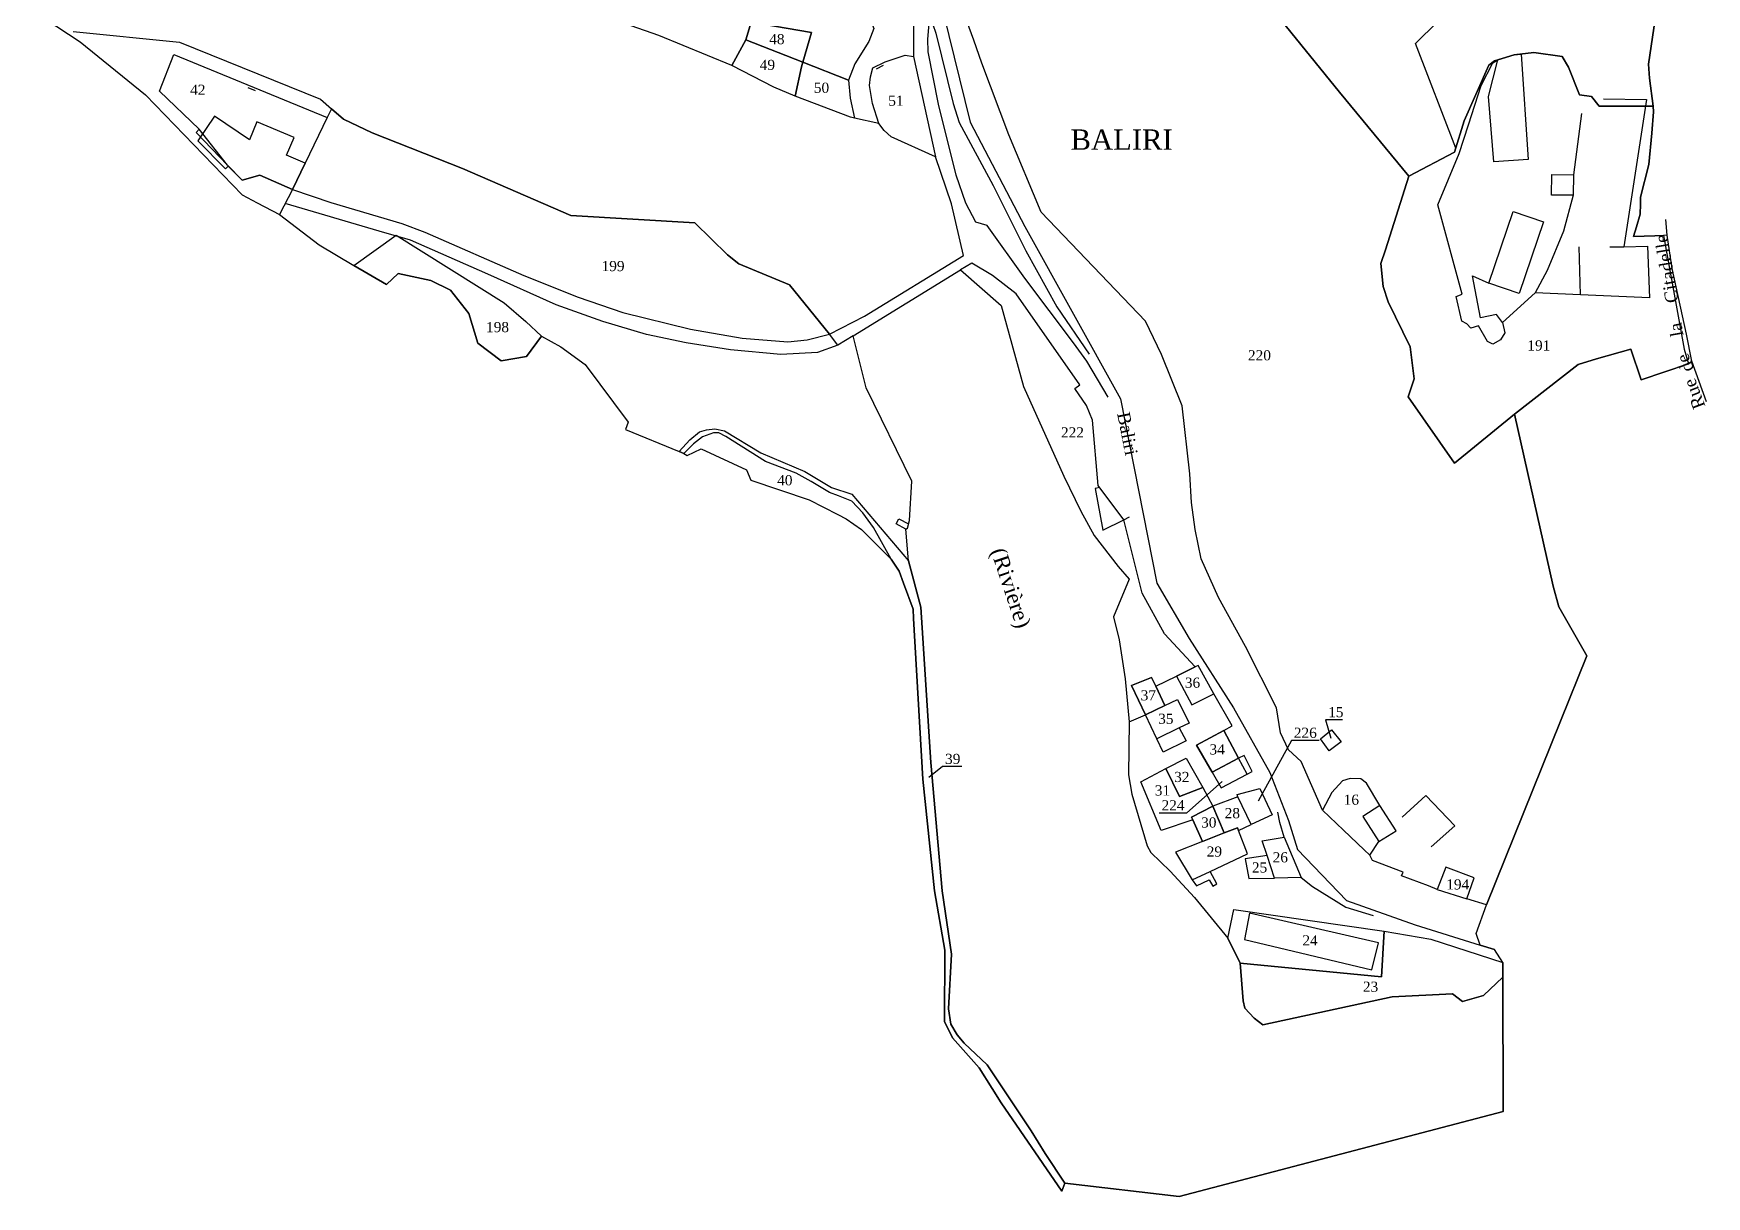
# Model space of a CAD drawing. Extents: x 1206907 to 1207379, y 6153397 to 6153999.
# Drawn here: x 1207019.1 to 1207348.9, y 6153397.1 to 6153626.3 of the extents above; entities that cross this region are included whole.
import ezdxf

# ---------------------------------------------------------------- set-up
doc = ezdxf.new("R2010")
doc.units = 0
doc.linetypes.add('CONTINU', pattern=[0])
doc.layers.get('0').update_dxf_attribs({"linetype": 'CONTINU'})
for name, color, linetype in [('1LIEUDIT', 7, 'CONTINU'), ('1PARCELLE', 7, 'CONTINU'), ('1SECTION', 7, 'CONTINU'), ('1SUBDSECT', 7, 'CONTINU'), ('1TRONFLUV', 7, 'CONTINU'), ('1TROUPARCELLE', 7, 'CONTINU'), ('1ZONCOMM', 7, 'CONTINU'), ('3BATIDUR', 7, 'CONTINU'), ('3BATILEGER', 7, 'CONTINU'), ('3CHEMIN', 7, 'CONTINU'), ('3FISCLINE', 7, 'CONTINUOUS'), ('3FLECHEPAR', 7, 'CONTINU'), ('3LIEUDITTEX', 7, 'CONTINU'), ('3MURNONMI', 7, 'CONTINU'), ('3PARCELLETEX', 7, 'CONTINU'), ('3SENTIER', 7, 'CONTINU'), ('3TOPOLINE', 7, 'CONTINU'), ('3TRONFLUVTEX', 7, 'CONTINU'), ('3ZONCOMMTEX', 7, 'CONTINU')]:
    doc.layers.add(name, color=color, linetype=linetype)
doc.styles.get("Standard").update_dxf_attribs({"font": 'Times New Roman'})

# ---------------------------------------------------------------- blocks, each defined once
blk = doc.blocks.new('MURNOMI')
blk.add_line((-0.75, 0.5), (0.75, 0.5))

msp = doc.modelspace()

# ---------------------------------------------------------------- linework, layer by layer
at = {"layer": '1LIEUDIT'}
for points in [[(1207019.09, 6153630.74), (1207028.28, 6153624.68), (1207041.15, 6153614.22), (1207060.2, 6153594.53), (1207063.21, 6153592.94), (1207067.59, 6153590.63), (1207075.39, 6153584.65), (1207082.23, 6153580.57), (1207088.67, 6153576.84), (1207090.97, 6153578.99), (1207097.43, 6153577.64), (1207101.32, 6153575.75), (1207104.93, 6153571.13), (1207106.68, 6153565.31), (1207111.32, 6153561.82), (1207116.27, 6153562.64), (1207119.26, 6153566.65), (1207123.04, 6153564.55), (1207127.82, 6153561.09), (1207136.33, 6153549.72), (1207135.81, 6153548.26), (1207146.35, 6153543.94), (1207147.27, 6153543.52), (1207147.93, 6153543.14), (1207150.74, 6153544.5), (1207159.63, 6153540.35), (1207160.53, 6153538.3), (1207172.03, 6153534.4), (1207177.67, 6153531.53), (1207179.32, 6153530.68), (1207182.33, 6153528.56), (1207188.18, 6153522.71), (1207189.73, 6153520.34), (1207190.58, 6153518.03), (1207192.49, 6153512.89), (1207192.59, 6153511.06), (1207194.44, 6153479.37), (1207196.7, 6153457.35), (1207198.78, 6153445.65), (1207198.7, 6153431.63), (1207200.24, 6153428.42), (1207205.54, 6153422.48), (1207208.11, 6153418.39), (1207209.89, 6153415.58), (1207221.79, 6153398.18), (1207222.42, 6153399.78), (1207244.96, 6153397.13), (1207308.79, 6153413.9), (1207308.72, 6153440.38), (1207308.77, 6153443.25), (1207307.13, 6153445.83), (1207304.29, 6153446.65), (1207303.47, 6153448.95), (1207305.54, 6153454.6), (1207320.09, 6153490.79), (1207325.29, 6153503.7), (1207319.79, 6153513.32), (1207318.68, 6153517.39), (1207311.02, 6153551.3), (1207299.21, 6153541.67), (1207290.11, 6153554.75), (1207291.3, 6153558.24), (1207290.51, 6153564.54), (1207286.16, 6153573.46), (1207285.15, 6153576.45), (1207284.71, 6153581.01), (1207285.61, 6153583.7), (1207290.19, 6153598.18), (1207276.53, 6153614.74), (1207249.76, 6153647.86)], [(1207249.76, 6153647.86), (1207276.53, 6153614.74), (1207290.19, 6153598.18), (1207285.61, 6153583.7), (1207284.71, 6153581.01), (1207285.15, 6153576.45), (1207286.16, 6153573.46), (1207290.51, 6153564.54), (1207291.3, 6153558.24), (1207290.11, 6153554.75), (1207299.21, 6153541.67), (1207311.02, 6153551.3), (1207323.59, 6153561.07), (1207327.21, 6153562.18), (1207334.01, 6153564.11), (1207336.03, 6153558.08), (1207345.33, 6153561.21), (1207346.02, 6153561.73), (1207344.93, 6153567.06), (1207342.14, 6153580), (1207341.17, 6153586.58), (1207340.45, 6153586.52), (1207338.71, 6153586.45), (1207334.51, 6153586.29), (1207335.09, 6153588.23), (1207335.84, 6153590.71), (1207335.89, 6153592.71), (1207335.88, 6153594.04), (1207337.52, 6153600.47), (1207338.15, 6153606.66), (1207338.44, 6153610.87), (1207338.37, 6153611.97), (1207337.64, 6153617.53), (1207337.47, 6153620.3), (1207338.78, 6153629.16)]]:
    msp.add_lwpolyline(points, dxfattribs=at)
at = {"layer": '1PARCELLE'}
for points in [[(1207164.86, 6153652.51), (1207169.02, 6153656.29), (1207178.01, 6153641.71), (1207181.74, 6153634.71), (1207184.78, 6153627.32), (1207183.78, 6153624.73), (1207181.03, 6153620.35), (1207179.74, 6153617.12), (1207170.77, 6153620.66), (1207172.47, 6153626.53), (1207160.55, 6153628.58), (1207162.08, 6153633.95), (1207161.93, 6153643.51), (1207164.86, 6153652.51)], [(1207142.35, 6153625.92), (1207136.93, 6153627.85), (1207142.3, 6153633.28), (1207146.03, 6153640.5), (1207148.02, 6153646.88), (1207161.93, 6153643.51), (1207162.08, 6153633.95), (1207160.55, 6153628.58), (1207159.49, 6153625.09), (1207156.79, 6153619.99), (1207142.35, 6153625.92)], [(1207160.55, 6153628.58), (1207172.47, 6153626.53), (1207170.77, 6153620.66), (1207159.49, 6153625.09), (1207160.55, 6153628.58)], [(1207170.77, 6153620.66), (1207170.5, 6153619.73), (1207169.26, 6153613.97), (1207165.06, 6153615.72), (1207156.79, 6153619.99), (1207159.49, 6153625.09), (1207170.77, 6153620.66)], [(1207077, 6153609.77), (1207072.64, 6153600.78), (1207070.17, 6153595.55), (1207063.71, 6153598.42), (1207060.25, 6153597.39), (1207057.36, 6153600.34), (1207051.73, 6153607.48), (1207043.94, 6153614.96), (1207046.74, 6153622.17), (1207077, 6153609.77)], [(1207170.77, 6153620.66), (1207179.74, 6153617.12), (1207180.07, 6153613.57), (1207180.94, 6153609.66), (1207180.14, 6153609.8), (1207169.26, 6153613.97), (1207170.5, 6153619.73), (1207170.77, 6153620.66)], [(1207186.82, 6153607.17), (1207185.76, 6153608.6), (1207184.49, 6153612.52), (1207183.92, 6153616.06), (1207184.08, 6153617.77), (1207184.59, 6153619.56), (1207186.98, 6153620.72), (1207190.94, 6153622.06), (1207192.58, 6153621.81), (1207196.94, 6153602.01), (1207188.2, 6153605.94), (1207186.82, 6153607.17)], [(1207290.19, 6153598.18), (1207299.23, 6153602.96), (1207301.1, 6153609.09), (1207306.02, 6153620.05), (1207307.11, 6153620.91), (1207310.97, 6153622.1), (1207314.86, 6153622.56), (1207320.47, 6153621.77), (1207321.68, 6153619.7), (1207323.84, 6153614.26), (1207326.26, 6153613.91), (1207327.77, 6153612.01), (1207338.37, 6153611.97), (1207338.44, 6153610.87), (1207338.15, 6153606.66), (1207337.52, 6153600.47), (1207335.88, 6153594.04), (1207335.89, 6153592.71), (1207335.84, 6153590.71), (1207335.09, 6153588.23), (1207334.51, 6153586.29), (1207338.71, 6153586.45), (1207340.45, 6153586.52), (1207344.49, 6153564.13), (1207345.33, 6153561.21), (1207336.03, 6153558.08), (1207334.01, 6153564.11), (1207327.21, 6153562.18), (1207323.59, 6153561.07), (1207311.02, 6153551.3), (1207299.21, 6153541.67), (1207290.11, 6153554.75), (1207291.3, 6153558.24), (1207290.51, 6153564.54), (1207286.16, 6153573.46), (1207285.15, 6153576.45), (1207284.71, 6153581.01), (1207285.61, 6153583.7), (1207290.19, 6153598.18)], [(1207146.35, 6153543.94), (1207148.51, 6153546.26), (1207150.41, 6153547.8), (1207151.75, 6153548.23), (1207153.38, 6153548.43), (1207155.31, 6153548.05), (1207162.5, 6153543.67), (1207171.16, 6153540), (1207176.42, 6153536.83), (1207180.42, 6153535.52), (1207191.56, 6153522.39), (1207191.08, 6153528.65), (1207191.39, 6153528.83), (1207191.76, 6153530.34), (1207192.23, 6153538.13), (1207183.22, 6153556.52), (1207180.65, 6153566.74), (1207177.64, 6153564.91), (1207175.99, 6153567.06), (1207168.14, 6153576.79), (1207158.12, 6153580.93), (1207155.89, 6153582.69), (1207149.49, 6153588.98), (1207125.02, 6153590.45), (1207103.65, 6153599.68), (1207085.83, 6153606.72), (1207080.21, 6153609.42), (1207077.87, 6153611.46), (1207077, 6153609.77), (1207072.64, 6153600.78), (1207070.17, 6153595.55), (1207067.59, 6153590.63), (1207075.39, 6153584.65), (1207082.23, 6153580.57), (1207090.56, 6153586.59), (1207111.9, 6153573.22), (1207116.16, 6153569.53), (1207119.26, 6153566.65), (1207123.04, 6153564.55), (1207127.82, 6153561.09), (1207136.33, 6153549.72), (1207135.81, 6153548.26), (1207146.35, 6153543.94)], [(1207119.26, 6153566.65), (1207116.27, 6153562.64), (1207111.32, 6153561.82), (1207106.68, 6153565.31), (1207104.93, 6153571.13), (1207101.32, 6153575.75), (1207097.43, 6153577.64), (1207090.97, 6153578.99), (1207088.67, 6153576.84), (1207082.23, 6153580.57), (1207090.56, 6153586.59), (1207111.9, 6153573.22), (1207116.16, 6153569.53), (1207119.26, 6153566.65)], [(1207248.1, 6153501.48), (1207242.07, 6153507.99), (1207237.66, 6153516.02), (1207234.06, 6153530.47), (1207229, 6153537.26), (1207227.87, 6153550.13), (1207226.66, 6153552.98), (1207224.41, 6153556.37), (1207225.35, 6153557.05), (1207212.82, 6153575.02), (1207208.12, 6153578.62), (1207204.05, 6153581.08), (1207201.86, 6153579.72), (1207209.88, 6153572.72), (1207214.25, 6153556.78), (1207222.24, 6153539.11), (1207225.59, 6153532.21), (1207228.22, 6153527.39), (1207232.9, 6153521.28), (1207235.12, 6153518.79), (1207232.03, 6153511.38), (1207233.1, 6153506.84), (1207234.29, 6153499.16), (1207235.1, 6153490.64), (1207238.3, 6153492.05), (1207235.54, 6153497.82), (1207239.5, 6153499.43), (1207240.33, 6153497.67), (1207244.42, 6153499.65), (1207248.1, 6153501.48)], [(1207188.18, 6153522.71), (1207184.71, 6153528.95), (1207182.57, 6153531.83), (1207180.39, 6153534.14), (1207177.81, 6153535.24), (1207175.99, 6153535.84), (1207172.43, 6153538.01), (1207169.45, 6153539.67), (1207163.37, 6153541.98), (1207155.58, 6153546.93), (1207154.19, 6153547.6), (1207153.12, 6153547.63), (1207151.01, 6153546.85), (1207149.22, 6153545.46), (1207147.27, 6153543.52), (1207146.35, 6153543.94), (1207148.51, 6153546.26), (1207150.41, 6153547.8), (1207151.75, 6153548.23), (1207153.38, 6153548.43), (1207155.31, 6153548.05), (1207162.5, 6153543.67), (1207171.16, 6153540), (1207176.42, 6153536.83), (1207180.42, 6153535.52), (1207191.56, 6153522.39), (1207194.05, 6153513.26), (1207196, 6153482.65), (1207198.21, 6153457.4), (1207200.07, 6153444.89), (1207199.46, 6153434.13), (1207199.93, 6153431.08), (1207201.2, 6153429), (1207202.54, 6153427.36), (1207207.09, 6153423.11), (1207215.79, 6153410.08), (1207218.56, 6153405.58), (1207222.42, 6153399.78), (1207221.79, 6153398.18), (1207209.89, 6153415.58), (1207208.11, 6153418.39), (1207205.54, 6153422.48), (1207200.24, 6153428.42), (1207198.7, 6153431.63), (1207198.78, 6153445.65), (1207196.7, 6153457.35), (1207194.44, 6153479.37), (1207192.59, 6153511.06), (1207192.49, 6153512.89), (1207190.58, 6153518.03), (1207189.73, 6153520.34), (1207188.18, 6153522.71)], [(1207188.18, 6153522.71), (1207184.71, 6153528.95), (1207182.57, 6153531.83), (1207180.39, 6153534.14), (1207177.81, 6153535.24), (1207175.99, 6153535.84), (1207172.43, 6153538.01), (1207169.45, 6153539.67), (1207163.37, 6153541.98), (1207155.58, 6153546.93), (1207154.19, 6153547.6), (1207153.12, 6153547.63), (1207151.01, 6153546.85), (1207149.22, 6153545.46), (1207147.27, 6153543.52), (1207147.93, 6153543.14), (1207150.74, 6153544.5), (1207159.63, 6153540.35), (1207160.53, 6153538.3), (1207172.03, 6153534.4), (1207177.67, 6153531.53), (1207179.32, 6153530.68), (1207182.33, 6153528.56), (1207188.18, 6153522.71)], [(1207248.1, 6153501.48), (1207244.42, 6153499.65), (1207247.42, 6153494.01), (1207251.76, 6153496.17), (1207248.67, 6153501.76), (1207248.1, 6153501.48)], [(1207238.3, 6153492.05), (1207235.54, 6153497.82), (1207239.5, 6153499.43), (1207240.33, 6153497.67), (1207242.12, 6153493.86), (1207238.3, 6153492.05)], [(1207238.3, 6153492.05), (1207242.12, 6153493.86), (1207244.65, 6153495.06), (1207246.89, 6153490.4), (1207244.98, 6153489.48), (1207246.31, 6153486.91), (1207241.81, 6153484.71), (1207240.54, 6153487.33), (1207238.3, 6153492.05)], [(1207256.65, 6153483.5), (1207251.42, 6153480.77), (1207248.36, 6153486.06), (1207253.72, 6153488.96), (1207256.65, 6153483.5)], [(1207274.54, 6153484.98), (1207272.79, 6153487.33), (1207275.01, 6153489.1), (1207276.88, 6153486.71), (1207274.54, 6153484.98)], [(1207251.59, 6153474.07), (1207247.39, 6153471.9), (1207247.62, 6153471.37), (1207241.43, 6153469.25), (1207237.36, 6153478.85), (1207242.35, 6153481.45), (1207245.02, 6153475.97), (1207249.6, 6153477.75), (1207251.59, 6153474.07)], [(1207249.6, 6153477.75), (1207245.02, 6153475.97), (1207242.35, 6153481.45), (1207246.31, 6153483.54), (1207249.6, 6153477.75)], [(1207256.65, 6153483.5), (1207251.42, 6153480.77), (1207253.21, 6153477.67), (1207258.35, 6153480.33), (1207259.37, 6153480.88), (1207257.73, 6153484.06), (1207256.65, 6153483.5)], [(1207277.35, 6153469.31), (1207281.43, 6153465.43), (1207282.51, 6153464.4), (1207284.31, 6153467.1), (1207287.75, 6153469.19), (1207284.48, 6153474.2), (1207281.9, 6153478.59), (1207280.79, 6153479.43), (1207278.68, 6153479.53), (1207277.14, 6153479.04), (1207275.07, 6153476.77), (1207273.2, 6153473.24), (1207277.35, 6153469.31)], [(1207256.62, 6153469.25), (1207259.15, 6153470.45), (1207256.52, 6153475.88), (1207251.59, 6153474.07), (1207253.85, 6153468.77), (1207256.42, 6153469.77), (1207256.62, 6153469.25)], [(1207259.15, 6153470.45), (1207256.52, 6153475.88), (1207256.4, 6153476.33), (1207260.87, 6153477.53), (1207263.31, 6153472.35), (1207259.15, 6153470.45)], [(1207251.59, 6153474.07), (1207253.85, 6153468.77), (1207249.52, 6153467.09), (1207247.62, 6153471.37), (1207247.39, 6153471.9), (1207251.59, 6153474.07)], [(1207256.62, 6153469.25), (1207256.42, 6153469.77), (1207253.85, 6153468.77), (1207249.52, 6153467.09), (1207244.2, 6153465.01), (1207247.5, 6153459.53), (1207248.38, 6153458.38), (1207250.84, 6153459.52), (1207251.59, 6153458.32), (1207252.37, 6153458.73), (1207251.07, 6153461.19), (1207258.45, 6153464.66), (1207256.62, 6153469.25)], [(1207263.76, 6153459.89), (1207262.29, 6153464.3), (1207261.29, 6153467.25), (1207265.62, 6153467.96), (1207268.97, 6153460.02), (1207263.76, 6153459.89)], [(1207263.76, 6153459.89), (1207262.29, 6153464.3), (1207257.99, 6153463.65), (1207258.66, 6153459.77), (1207263.76, 6153459.89)], [(1207295.8, 6153457.65), (1207301.63, 6153455.77), (1207303.09, 6153459.96), (1207297.5, 6153462.04), (1207295.8, 6153457.65)], [(1207285.34, 6153449.39), (1207284.86, 6153440.39), (1207257, 6153443.09), (1207254.54, 6153448.06), (1207255.75, 6153453.66), (1207285.34, 6153449.39)], [(1207285.34, 6153449.39), (1207294.58, 6153447.87), (1207308.77, 6153443.25), (1207308.72, 6153440.38), (1207304.96, 6153436.72), (1207300.81, 6153435.57), (1207298.83, 6153437.09), (1207286.93, 6153436.46), (1207261.42, 6153430.96), (1207259.7, 6153432.26), (1207257.9, 6153434.26), (1207257.55, 6153435.71), (1207257, 6153443.09), (1207284.86, 6153440.39), (1207285.34, 6153449.39)]]:
    msp.add_lwpolyline(points, close=True, dxfattribs=at)
for points in [[(1207249.76, 6153647.86), (1207276.53, 6153614.74), (1207290.19, 6153598.18), (1207285.61, 6153583.7), (1207284.71, 6153581.01), (1207285.15, 6153576.45), (1207286.16, 6153573.46), (1207290.51, 6153564.54), (1207291.3, 6153558.24), (1207290.11, 6153554.75), (1207299.21, 6153541.67), (1207311.02, 6153551.3), (1207318.68, 6153517.39), (1207319.79, 6153513.32), (1207325.29, 6153503.7), (1207320.09, 6153490.79), (1207305.54, 6153454.6), (1207301.63, 6153455.77), (1207301.63, 6153455.77), (1207303.09, 6153459.96), (1207297.5, 6153462.04), (1207295.8, 6153457.65), (1207294.07, 6153458.36), (1207288.78, 6153460.3), (1207289.12, 6153461.08), (1207283.09, 6153463.32), (1207282.51, 6153464.4), (1207284.31, 6153467.1), (1207287.75, 6153469.19), (1207284.48, 6153474.2), (1207281.9, 6153478.59), (1207280.79, 6153479.43), (1207278.68, 6153479.53), (1207277.14, 6153479.04), (1207275.07, 6153476.77), (1207273.2, 6153473.24), (1207268.97, 6153482.83), (1207266.48, 6153485.14), (1207264.91, 6153488.5), (1207264.12, 6153493.42), (1207258.01, 6153505.51), (1207252.73, 6153515.18), (1207249.27, 6153522.77), (1207248.13, 6153528.55), (1207247.41, 6153533.89), (1207247.02, 6153539.57), (1207245.53, 6153552.92), (1207241.48, 6153563.09), (1207238.32, 6153569.63), (1207217.76, 6153591.09), (1207211.38, 6153606.36), (1207206.03, 6153620.45), (1207204.49, 6153625.01), (1207203.06, 6153628.73)], [(1207338.78, 6153629.16), (1207337.47, 6153620.3), (1207337.64, 6153617.53), (1207338.37, 6153611.97), (1207327.77, 6153612.01), (1207326.26, 6153613.91), (1207323.84, 6153614.26), (1207321.68, 6153619.7), (1207320.47, 6153621.77), (1207314.86, 6153622.56), (1207310.97, 6153622.1), (1207307.11, 6153620.91), (1207306.02, 6153620.05), (1207301.1, 6153609.09), (1207299.23, 6153602.96), (1207290.19, 6153598.18), (1207276.53, 6153614.74), (1207276.53, 6153614.74), (1207249.76, 6153647.86)]]:
    msp.add_lwpolyline(points, dxfattribs=at)
at = {"layer": '1SECTION'}
msp.add_lwpolyline([(1207019.09, 6153630.74), (1207028.28, 6153624.68), (1207041.15, 6153614.22), (1207060.2, 6153594.53), (1207063.21, 6153592.94), (1207067.59, 6153590.63), (1207075.39, 6153584.65), (1207082.23, 6153580.57), (1207088.67, 6153576.84), (1207090.97, 6153578.99), (1207097.43, 6153577.64), (1207101.32, 6153575.75), (1207104.93, 6153571.13), (1207106.68, 6153565.31), (1207111.32, 6153561.82), (1207116.27, 6153562.64), (1207119.26, 6153566.65), (1207123.04, 6153564.55), (1207127.82, 6153561.09), (1207136.33, 6153549.72), (1207135.81, 6153548.26), (1207146.35, 6153543.94), (1207147.27, 6153543.52), (1207147.93, 6153543.14), (1207150.74, 6153544.5), (1207159.63, 6153540.35), (1207160.53, 6153538.3), (1207172.03, 6153534.4), (1207177.67, 6153531.53), (1207179.32, 6153530.68), (1207182.33, 6153528.56), (1207188.18, 6153522.71), (1207189.73, 6153520.34), (1207190.58, 6153518.03), (1207192.49, 6153512.89), (1207192.59, 6153511.06), (1207194.44, 6153479.37), (1207196.7, 6153457.35), (1207198.78, 6153445.65), (1207198.7, 6153431.63), (1207200.24, 6153428.42), (1207205.54, 6153422.48), (1207208.11, 6153418.39), (1207209.89, 6153415.58), (1207221.79, 6153398.18), (1207222.42, 6153399.78), (1207244.96, 6153397.13), (1207308.79, 6153413.9), (1207308.72, 6153440.38), (1207308.77, 6153443.25), (1207307.13, 6153445.83), (1207304.29, 6153446.65), (1207303.47, 6153448.95), (1207305.54, 6153454.6), (1207320.09, 6153490.79), (1207320.09, 6153490.79), (1207325.29, 6153503.7), (1207319.79, 6153513.32), (1207318.68, 6153517.39), (1207311.02, 6153551.3), (1207323.59, 6153561.07), (1207327.21, 6153562.18), (1207334.01, 6153564.11), (1207336.03, 6153558.08), (1207345.33, 6153561.21), (1207346.02, 6153561.73), (1207344.93, 6153567.06), (1207342.14, 6153580), (1207341.17, 6153586.58), (1207340.45, 6153586.52), (1207338.71, 6153586.45), (1207334.51, 6153586.29), (1207335.09, 6153588.23), (1207335.84, 6153590.71), (1207335.89, 6153592.71), (1207335.88, 6153594.04), (1207337.52, 6153600.47), (1207338.15, 6153606.66), (1207338.44, 6153610.87), (1207338.37, 6153611.97), (1207337.64, 6153617.53), (1207337.47, 6153620.3), (1207338.78, 6153629.16)], dxfattribs=at)
at = {"layer": '1SUBDSECT'}
msp.add_lwpolyline([(1207019.09, 6153630.74), (1207028.28, 6153624.68), (1207041.15, 6153614.22), (1207060.2, 6153594.53), (1207063.21, 6153592.94), (1207067.59, 6153590.63), (1207075.39, 6153584.65), (1207082.23, 6153580.57), (1207088.67, 6153576.84), (1207090.97, 6153578.99), (1207097.43, 6153577.64), (1207101.32, 6153575.75), (1207104.93, 6153571.13), (1207106.68, 6153565.31), (1207111.32, 6153561.82), (1207116.27, 6153562.64), (1207119.26, 6153566.65), (1207123.04, 6153564.55), (1207127.82, 6153561.09), (1207136.33, 6153549.72), (1207135.81, 6153548.26), (1207146.35, 6153543.94), (1207147.27, 6153543.52), (1207147.93, 6153543.14), (1207150.74, 6153544.5), (1207159.63, 6153540.35), (1207160.53, 6153538.3), (1207172.03, 6153534.4), (1207177.67, 6153531.53), (1207179.32, 6153530.68), (1207182.33, 6153528.56), (1207188.18, 6153522.71), (1207189.73, 6153520.34), (1207190.58, 6153518.03), (1207192.49, 6153512.89), (1207192.59, 6153511.06), (1207194.44, 6153479.37), (1207196.7, 6153457.35), (1207198.78, 6153445.65), (1207198.7, 6153431.63), (1207200.24, 6153428.42), (1207205.54, 6153422.48), (1207208.11, 6153418.39), (1207209.89, 6153415.58), (1207221.79, 6153398.18), (1207222.42, 6153399.78), (1207244.96, 6153397.13), (1207308.79, 6153413.9), (1207308.72, 6153440.38), (1207308.77, 6153443.25), (1207307.13, 6153445.83), (1207304.29, 6153446.65), (1207303.47, 6153448.95), (1207305.54, 6153454.6), (1207320.09, 6153490.79), (1207320.09, 6153490.79), (1207325.29, 6153503.7), (1207319.79, 6153513.32), (1207318.68, 6153517.39), (1207311.02, 6153551.3), (1207323.59, 6153561.07), (1207327.21, 6153562.18), (1207334.01, 6153564.11), (1207336.03, 6153558.08), (1207345.33, 6153561.21), (1207346.02, 6153561.73), (1207344.93, 6153567.06), (1207342.14, 6153580), (1207341.17, 6153586.58), (1207340.45, 6153586.52), (1207338.71, 6153586.45), (1207334.51, 6153586.29), (1207335.09, 6153588.23), (1207335.84, 6153590.71), (1207335.89, 6153592.71), (1207335.88, 6153594.04), (1207337.52, 6153600.47), (1207338.15, 6153606.66), (1207338.44, 6153610.87), (1207338.37, 6153611.97), (1207337.64, 6153617.53), (1207337.47, 6153620.3), (1207338.78, 6153629.16)], dxfattribs=at)
at = {"layer": '1TRONFLUV'}
msp.add_lwpolyline([(1207026.91, 6153626.7), (1207047.89, 6153624.61), (1207075.68, 6153613.38), (1207077.87, 6153611.46), (1207080.21, 6153609.42), (1207085.83, 6153606.72), (1207103.65, 6153599.68), (1207125.02, 6153590.45), (1207149.49, 6153588.98), (1207155.89, 6153582.69), (1207158.12, 6153580.93), (1207168.14, 6153576.79), (1207175.99, 6153567.06), (1207182.94, 6153570.63), (1207202.43, 6153582.59), (1207200.04, 6153592.76), (1207196.94, 6153602.01), (1207188.2, 6153605.94), (1207186.82, 6153607.17), (1207185.76, 6153608.6), (1207180.94, 6153609.66), (1207180.14, 6153609.8), (1207169.26, 6153613.97), (1207165.06, 6153615.72), (1207156.79, 6153619.99), (1207142.35, 6153625.92), (1207136.93, 6153627.85)], dxfattribs=at)
msp.add_lwpolyline([(1207257, 6153443.09), (1207257.55, 6153435.71), (1207257.9, 6153434.26), (1207259.7, 6153432.26), (1207261.42, 6153430.96), (1207286.93, 6153436.46), (1207298.83, 6153437.09), (1207300.81, 6153435.57), (1207304.96, 6153436.72), (1207308.72, 6153440.38), (1207308.79, 6153413.9), (1207244.96, 6153397.13), (1207222.42, 6153399.78), (1207218.56, 6153405.58), (1207215.79, 6153410.08), (1207207.09, 6153423.11), (1207202.54, 6153427.36), (1207201.2, 6153429), (1207199.93, 6153431.08), (1207199.46, 6153434.13), (1207200.07, 6153444.89), (1207198.21, 6153457.4), (1207196, 6153482.65), (1207194.05, 6153513.26), (1207191.56, 6153522.39), (1207191.08, 6153528.65), (1207191.39, 6153528.83), (1207191.76, 6153530.34), (1207192.23, 6153538.13), (1207183.22, 6153556.52), (1207180.65, 6153566.74), (1207201.86, 6153579.72), (1207209.88, 6153572.72), (1207214.25, 6153556.78), (1207222.24, 6153539.11), (1207225.59, 6153532.21), (1207228.22, 6153527.39), (1207232.9, 6153521.28), (1207235.12, 6153518.79), (1207232.03, 6153511.38), (1207233.1, 6153506.84), (1207234.29, 6153499.16), (1207235.1, 6153490.64), (1207234.98, 6153480.25), (1207235.6, 6153476.39), (1207238.66, 6153466.24), (1207239.37, 6153464.93), (1207243.15, 6153461.22), (1207247.94, 6153456.06), (1207254.54, 6153448.06), (1207257, 6153443.09)], close=True, dxfattribs=at)
at = {"layer": '1TROUPARCELLE'}
msp.add_lwpolyline([(1207272.79, 6153487.33), (1207275.01, 6153489.1), (1207276.88, 6153486.71), (1207274.54, 6153484.98), (1207272.79, 6153487.33)], close=True, dxfattribs=at)
at = {"layer": '1ZONCOMM'}
for points in [[(1207198.48, 6153630.19), (1207203.72, 6153608.85), (1207214.52, 6153588.31), (1207233.41, 6153554.34), (1207240.54, 6153517.97), (1207246.95, 6153507.08), (1207255.67, 6153493.45), (1207262.83, 6153480.67), (1207266.51, 6153471.25), (1207268.28, 6153465.54), (1207277.91, 6153455.48), (1207291.44, 6153450.66), (1207304.29, 6153446.65), (1207307.13, 6153445.83)], [(1207198.48, 6153630.19), (1207203.72, 6153608.85), (1207214.52, 6153588.31), (1207233.41, 6153554.34), (1207240.54, 6153517.97), (1207246.95, 6153507.08), (1207255.67, 6153493.45), (1207262.83, 6153480.67), (1207266.51, 6153471.25), (1207268.28, 6153465.54), (1207277.91, 6153455.48), (1207291.44, 6153450.66), (1207304.29, 6153446.65), (1207307.13, 6153445.83)], [(1207198.48, 6153630.19), (1207203.72, 6153608.85), (1207214.52, 6153588.31), (1207233.41, 6153554.34), (1207240.54, 6153517.97), (1207246.95, 6153507.08), (1207255.67, 6153493.45), (1207262.83, 6153480.67), (1207266.51, 6153471.25), (1207268.28, 6153465.54), (1207277.91, 6153455.48), (1207291.44, 6153450.66), (1207304.29, 6153446.65), (1207307.13, 6153445.83)], [(1207348.91, 6153553.75), (1207346.02, 6153561.73), (1207344.93, 6153567.06), (1207342.14, 6153580), (1207341.17, 6153586.58), (1207340.91, 6153589.63)]]:
    msp.add_lwpolyline(points, dxfattribs=at)
at = {"layer": '3BATIDUR'}
for points in [[(1207307.74, 6153621.1), (1207310.97, 6153622.1), (1207312.37, 6153622.26), (1207313.75, 6153601.47), (1207307, 6153601.01), (1207305.94, 6153613.91), (1207307.74, 6153621.1)], [(1207051.52, 6153605.15), (1207056.92, 6153599.64), (1207057.49, 6153600.2), (1207060.25, 6153597.39), (1207063.71, 6153598.42), (1207070.17, 6153595.55), (1207072.64, 6153600.78), (1207068.99, 6153602.31), (1207070.48, 6153605.85), (1207063.15, 6153608.94), (1207061.66, 6153605.39), (1207054.8, 6153610.02), (1207051.52, 6153605.15)], [(1207318.39, 6153598.52), (1207322.68, 6153598.47), (1207322.62, 6153594.43), (1207318.33, 6153594.49), (1207318.39, 6153598.52)], [(1207306, 6153577.11), (1207310.8, 6153591.22), (1207316.74, 6153589.2), (1207311.94, 6153575.08), (1207306, 6153577.11)], [(1207248.1, 6153501.48), (1207244.42, 6153499.65), (1207247.42, 6153494.01), (1207251.76, 6153496.17), (1207248.67, 6153501.76), (1207248.1, 6153501.48)], [(1207240.54, 6153487.33), (1207238.3, 6153492.05), (1207242.12, 6153493.86), (1207244.65, 6153495.06), (1207246.89, 6153490.4), (1207244.98, 6153489.48), (1207240.54, 6153487.33)], [(1207256.65, 6153483.5), (1207253.72, 6153488.96), (1207248.36, 6153486.06), (1207251.42, 6153480.77), (1207256.65, 6153483.5)], [(1207272.79, 6153487.33), (1207275.01, 6153489.1), (1207276.88, 6153486.71), (1207274.54, 6153484.98), (1207272.79, 6153487.33)], [(1207256.65, 6153483.5), (1207251.42, 6153480.77), (1207253.21, 6153477.67), (1207258.35, 6153480.33), (1207256.65, 6153483.5)], [(1207249.52, 6153467.09), (1207253.85, 6153468.77), (1207251.59, 6153474.07), (1207247.39, 6153471.9), (1207247.62, 6153471.37), (1207249.52, 6153467.09)], [(1207284.31, 6153467.1), (1207287.75, 6153469.19), (1207284.48, 6153474.2), (1207281.17, 6153472.05), (1207284.31, 6153467.1)], [(1207247.5, 6153459.53), (1207251.07, 6153461.19), (1207258.45, 6153464.66), (1207256.62, 6153469.25), (1207256.42, 6153469.77), (1207253.85, 6153468.77), (1207249.52, 6153467.09), (1207244.2, 6153465.01), (1207247.5, 6153459.53)], [(1207262.29, 6153464.3), (1207261.29, 6153467.25), (1207265.62, 6153467.96), (1207268.97, 6153460.02), (1207263.76, 6153459.89), (1207262.29, 6153464.3)], [(1207262.29, 6153464.3), (1207257.99, 6153463.65), (1207258.66, 6153459.77), (1207263.76, 6153459.89), (1207262.29, 6153464.3)], [(1207258.79, 6153453), (1207257.8, 6153447.75), (1207282.94, 6153441.8), (1207284.26, 6153447.14), (1207258.79, 6153453)]]:
    msp.add_lwpolyline(points, close=True, dxfattribs=at)
at = {"layer": '3BATILEGER'}
msp.add_lwpolyline([(1207238.3, 6153492.05), (1207242.12, 6153493.86), (1207240.33, 6153497.67), (1207239.5, 6153499.43), (1207235.54, 6153497.82), (1207238.3, 6153492.05)], close=True, dxfattribs=at)
at = {"layer": '3CHEMIN'}
for points in [[(1207070.17, 6153595.55), (1207077.72, 6153593.02), (1207091.7, 6153588.85), (1207096.21, 6153587.16), (1207115.78, 6153578.6), (1207126.44, 6153574.33), (1207135.29, 6153571.34), (1207148.64, 6153568.04), (1207158.79, 6153566.31), (1207167.78, 6153565.57), (1207171.59, 6153565.93), (1207175.99, 6153567.06)], [(1207177.64, 6153564.91), (1207173.63, 6153563.43), (1207166.42, 6153563.07), (1207156.53, 6153564), (1207147.77, 6153565.35), (1207139.97, 6153567.02), (1207131.36, 6153569.55), (1207122.16, 6153572.84), (1207108.67, 6153578.87), (1207093.43, 6153585.59), (1207087.22, 6153587.37), (1207068.74, 6153592.81)]]:
    msp.add_lwpolyline(points, dxfattribs=at)
at = {"layer": '3FISCLINE'}
for points in [[(1207051.73, 6153607.48), (1207051.15, 6153606.81), (1207057.36, 6153600.34)], [(1207229.3, 6153536.86), (1207228.39, 6153536.67), (1207229.9, 6153528.45), (1207234.06, 6153530.47), (1207235.18, 6153531.08)], [(1207191.08, 6153528.65), (1207189.17, 6153529.7), (1207189.66, 6153530.7), (1207191.59, 6153529.66)], [(1207288.94, 6153471.89), (1207293.55, 6153476.15), (1207299.27, 6153470.21), (1207294.65, 6153466.06)]]:
    msp.add_lwpolyline(points, dxfattribs=at)
at = {"layer": '3FLECHEPAR'}
for points in [[(1207277.12, 6153491.09), (1207273.79, 6153491.09), (1207274.84, 6153487.46)], [(1207272.55, 6153487.01), (1207267.09, 6153487.02), (1207260.54, 6153475.01)], [(1207202.12, 6153481.86), (1207198.3, 6153481.87), (1207195.58, 6153479.68)], [(1207241, 6153472.73), (1207246.46, 6153472.72), (1207253.43, 6153478.91)]]:
    msp.add_lwpolyline(points, dxfattribs=at)
at = {"layer": '3SENTIER'}
for points in [[(1207163.64, 6153670.5), (1207180.17, 6153654.28), (1207185.92, 6153641.18), (1207190.79, 6153632.01), (1207192.59, 6153628.1), (1207192.58, 6153621.81)], [(1207230.95, 6153554.63), (1207226.73, 6153561.76), (1207224.12, 6153565.39), (1207214.52, 6153578.1), (1207207.08, 6153588.49), (1207204.89, 6153589.15), (1207202.91, 6153592.89), (1207200.97, 6153598.39), (1207197.53, 6153612.38), (1207195.48, 6153622.69), (1207195.43, 6153625.17), (1207195.77, 6153629.77), (1207197, 6153626.39), (1207200.37, 6153612.49), (1207201.57, 6153608.78), (1207208.26, 6153596.37), (1207214.71, 6153583.51), (1207220.81, 6153572.42), (1207227.21, 6153563.13)], [(1207253.72, 6153488.96), (1207255.38, 6153489.86), (1207251.76, 6153496.17)], [(1207265.62, 6153467.96), (1207264.77, 6153470.82), (1207264.43, 6153472.87)], [(1207268.97, 6153460.02), (1207271.22, 6153458.25), (1207277.79, 6153454.17), (1207283.22, 6153452.5)]]:
    msp.add_lwpolyline(points, dxfattribs=at)
at = {"layer": '3TOPOLINE'}
for points in [[(1207299.46, 6153603.73), (1207291.54, 6153624.33), (1207295.9, 6153628.62), (1207281.96, 6153651.37), (1207273.37, 6153649.33), (1207250.37, 6153665.64), (1207258.92, 6153671.49), (1207255.11, 6153695.66)], [(1207322.62, 6153594.43), (1207320.73, 6153587.37), (1207317.47, 6153579.62), (1207315.14, 6153575.22), (1207308.69, 6153569.35), (1207309.13, 6153567.36), (1207308.32, 6153565.96), (1207306.77, 6153565.07), (1207305.7, 6153565.6), (1207303.97, 6153568.69), (1207302.42, 6153568.25), (1207301.64, 6153569.12), (1207300.66, 6153569.6), (1207299.56, 6153574.46), (1207300.73, 6153574.95), (1207295.96, 6153592.56), (1207300.12, 6153602.65), (1207301.98, 6153608.34), (1207304.51, 6153616.04), (1207306.78, 6153620.52), (1207307.74, 6153621.1)], [(1207328.62, 6153613.43), (1207337.08, 6153613.32), (1207332.62, 6153584.25), (1207337.26, 6153584.42), (1207337.69, 6153574.24), (1207324.06, 6153574.83), (1207315.14, 6153575.22)], [(1207324.23, 6153610.57), (1207322.68, 6153598.47)], [(1207324.06, 6153574.83), (1207323.78, 6153584.26)], [(1207329.85, 6153584.3), (1207332.62, 6153584.25)], [(1207308.69, 6153569.35), (1207307.48, 6153570.92), (1207304.37, 6153570.26), (1207302.76, 6153578.59), (1207306, 6153577.11)]]:
    msp.add_lwpolyline(points, dxfattribs=at)

# ---------------------------------------------------------------- block references
at = {"layer": '3MURNONMI'}
for p, rotation in [((1207185.69, 6153620.1), 206.3), ((1207062.33, 6153615.78), 157.8)]:
    msp.add_blockref('MURNOMI', p, dxfattribs=dict(at, rotation=rotation))

# ---------------------------------------------------------------- texts
at = {"layer": '3LIEUDITTEX'}
msp.add_text('BALIRI', height=4, dxfattribs=at).set_placement((1207223.53, 6153603.41))
at = {"layer": '3PARCELLETEX'}
for s, p in [('48', (1207164.13, 6153624.21)), ('49', (1207162.26, 6153619.13)), ('50', (1207172.93, 6153614.63)), ('42', (1207049.98, 6153614.23)), ('51', (1207187.6, 6153612.07)), ('199', (1207131.08, 6153579.49)), ('198', (1207108.31, 6153567.46)), ('220', (1207258.51, 6153561.91)), ('191', (1207313.58, 6153563.84)), ('222', (1207221.65, 6153546.71)), ('40', (1207165.7, 6153537.28)), ('36', (1207246.07, 6153497.39)), ('37', (1207237.36, 6153494.9)), ('35', (1207240.81, 6153490.28)), ('15', (1207274.32, 6153491.59)), ('226', (1207267.55, 6153487.52)), ('34', (1207250.92, 6153484.24)), ('39', (1207198.79, 6153482.37)), ('31', (1207240.14, 6153476.16)), ('32', (1207243.96, 6153478.81)), ('224', (1207241.47, 6153473.23)), ('16', (1207277.39, 6153474.33)), ('30', (1207249.28, 6153469.84)), ('28', (1207253.92, 6153471.68)), ('29', (1207250.38, 6153464.11)), ('26', (1207263.38, 6153462.98)), ('25', (1207259.29, 6153460.98)), ('194', (1207297.59, 6153457.64)), ('24', (1207269.24, 6153446.61)), ('23', (1207281.17, 6153437.48))]:
    msp.add_text(s, height=2, dxfattribs=at).set_placement(p)
at = {"layer": '3TRONFLUVTEX'}
msp.add_text('(Rivière)', height=3, rotation=288.6, dxfattribs=at).set_placement((1207207.78, 6153524.34))
at = {"layer": '3ZONCOMMTEX'}
for s, rotation, p in [('Citadelle', 99.5, (1207343.38, 6153573.44)), ('la', 100, (1207344.39, 6153566.81)), ('de', 112.6, (1207346.51, 6153560.19)), ('Rue', 110.8, (1207348.72, 6153552.89)), ('Baliri', 281.2, (1207232.7, 6153551.42)), ('Baliri', 281.2, (1207232.7, 6153551.42)), ('Baliri', 281.2, (1207232.7, 6153551.42))]:
    msp.add_text(s, height=2.5, rotation=rotation, dxfattribs=at).set_placement(p)

doc.saveas('drawing.dxf')
